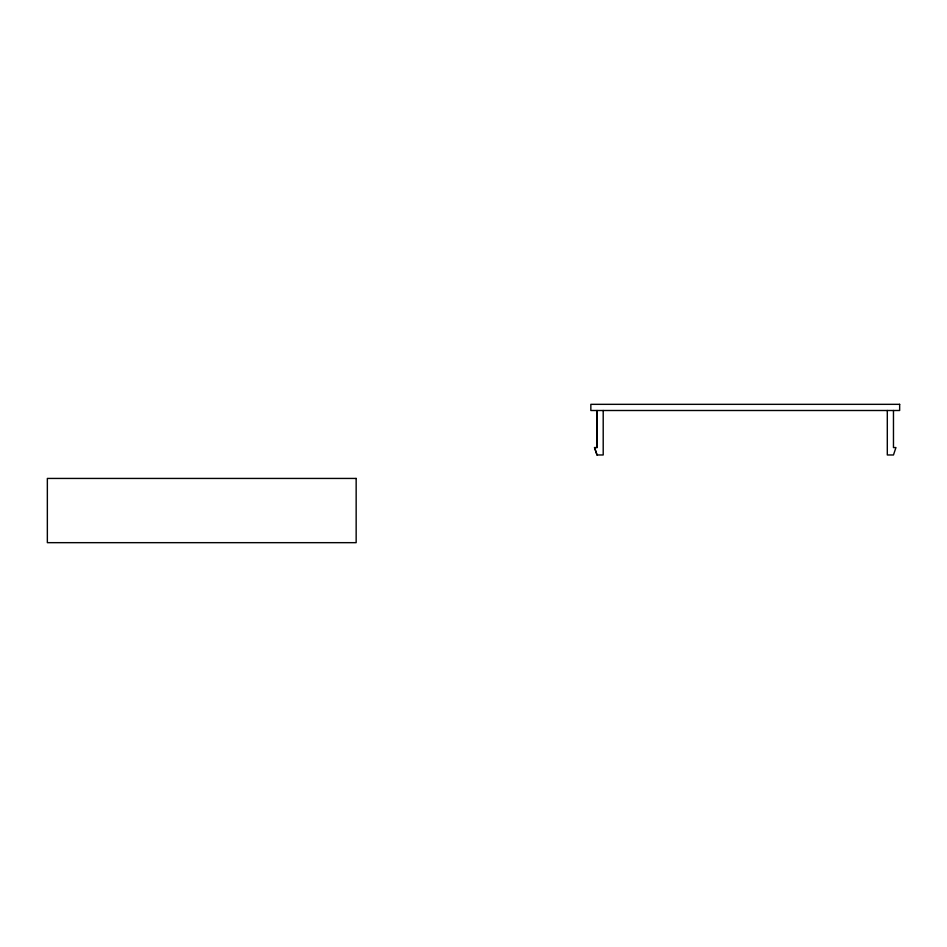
<?xml version="1.0" encoding="UTF-8"?>
<svg xmlns="http://www.w3.org/2000/svg" width="947" height="947" viewBox="0 0 947 947"><rect width="100%" height="100%" fill="white"/><g stroke="black" fill="none" stroke-linecap="round" stroke-linejoin="round"><path stroke-width="1.42" d="M596.965 447.564L597.024 410.501L597.024 447.564L594.491 447.564L597.024 454.974L603.203 454.974L603.203 410.501M594.55 447.564L597.024 454.974M893.471 410.501L893.471 447.564L895.945 447.564L893.471 454.974L887.303 454.974L887.303 410.501M899.65 404.333L590.845 404.333L590.845 410.501L899.65 410.501L899.65 404.333M356.155 478.436L47.35 478.436L47.35 542.667L356.155 542.667L356.155 478.436"/></g></svg>
